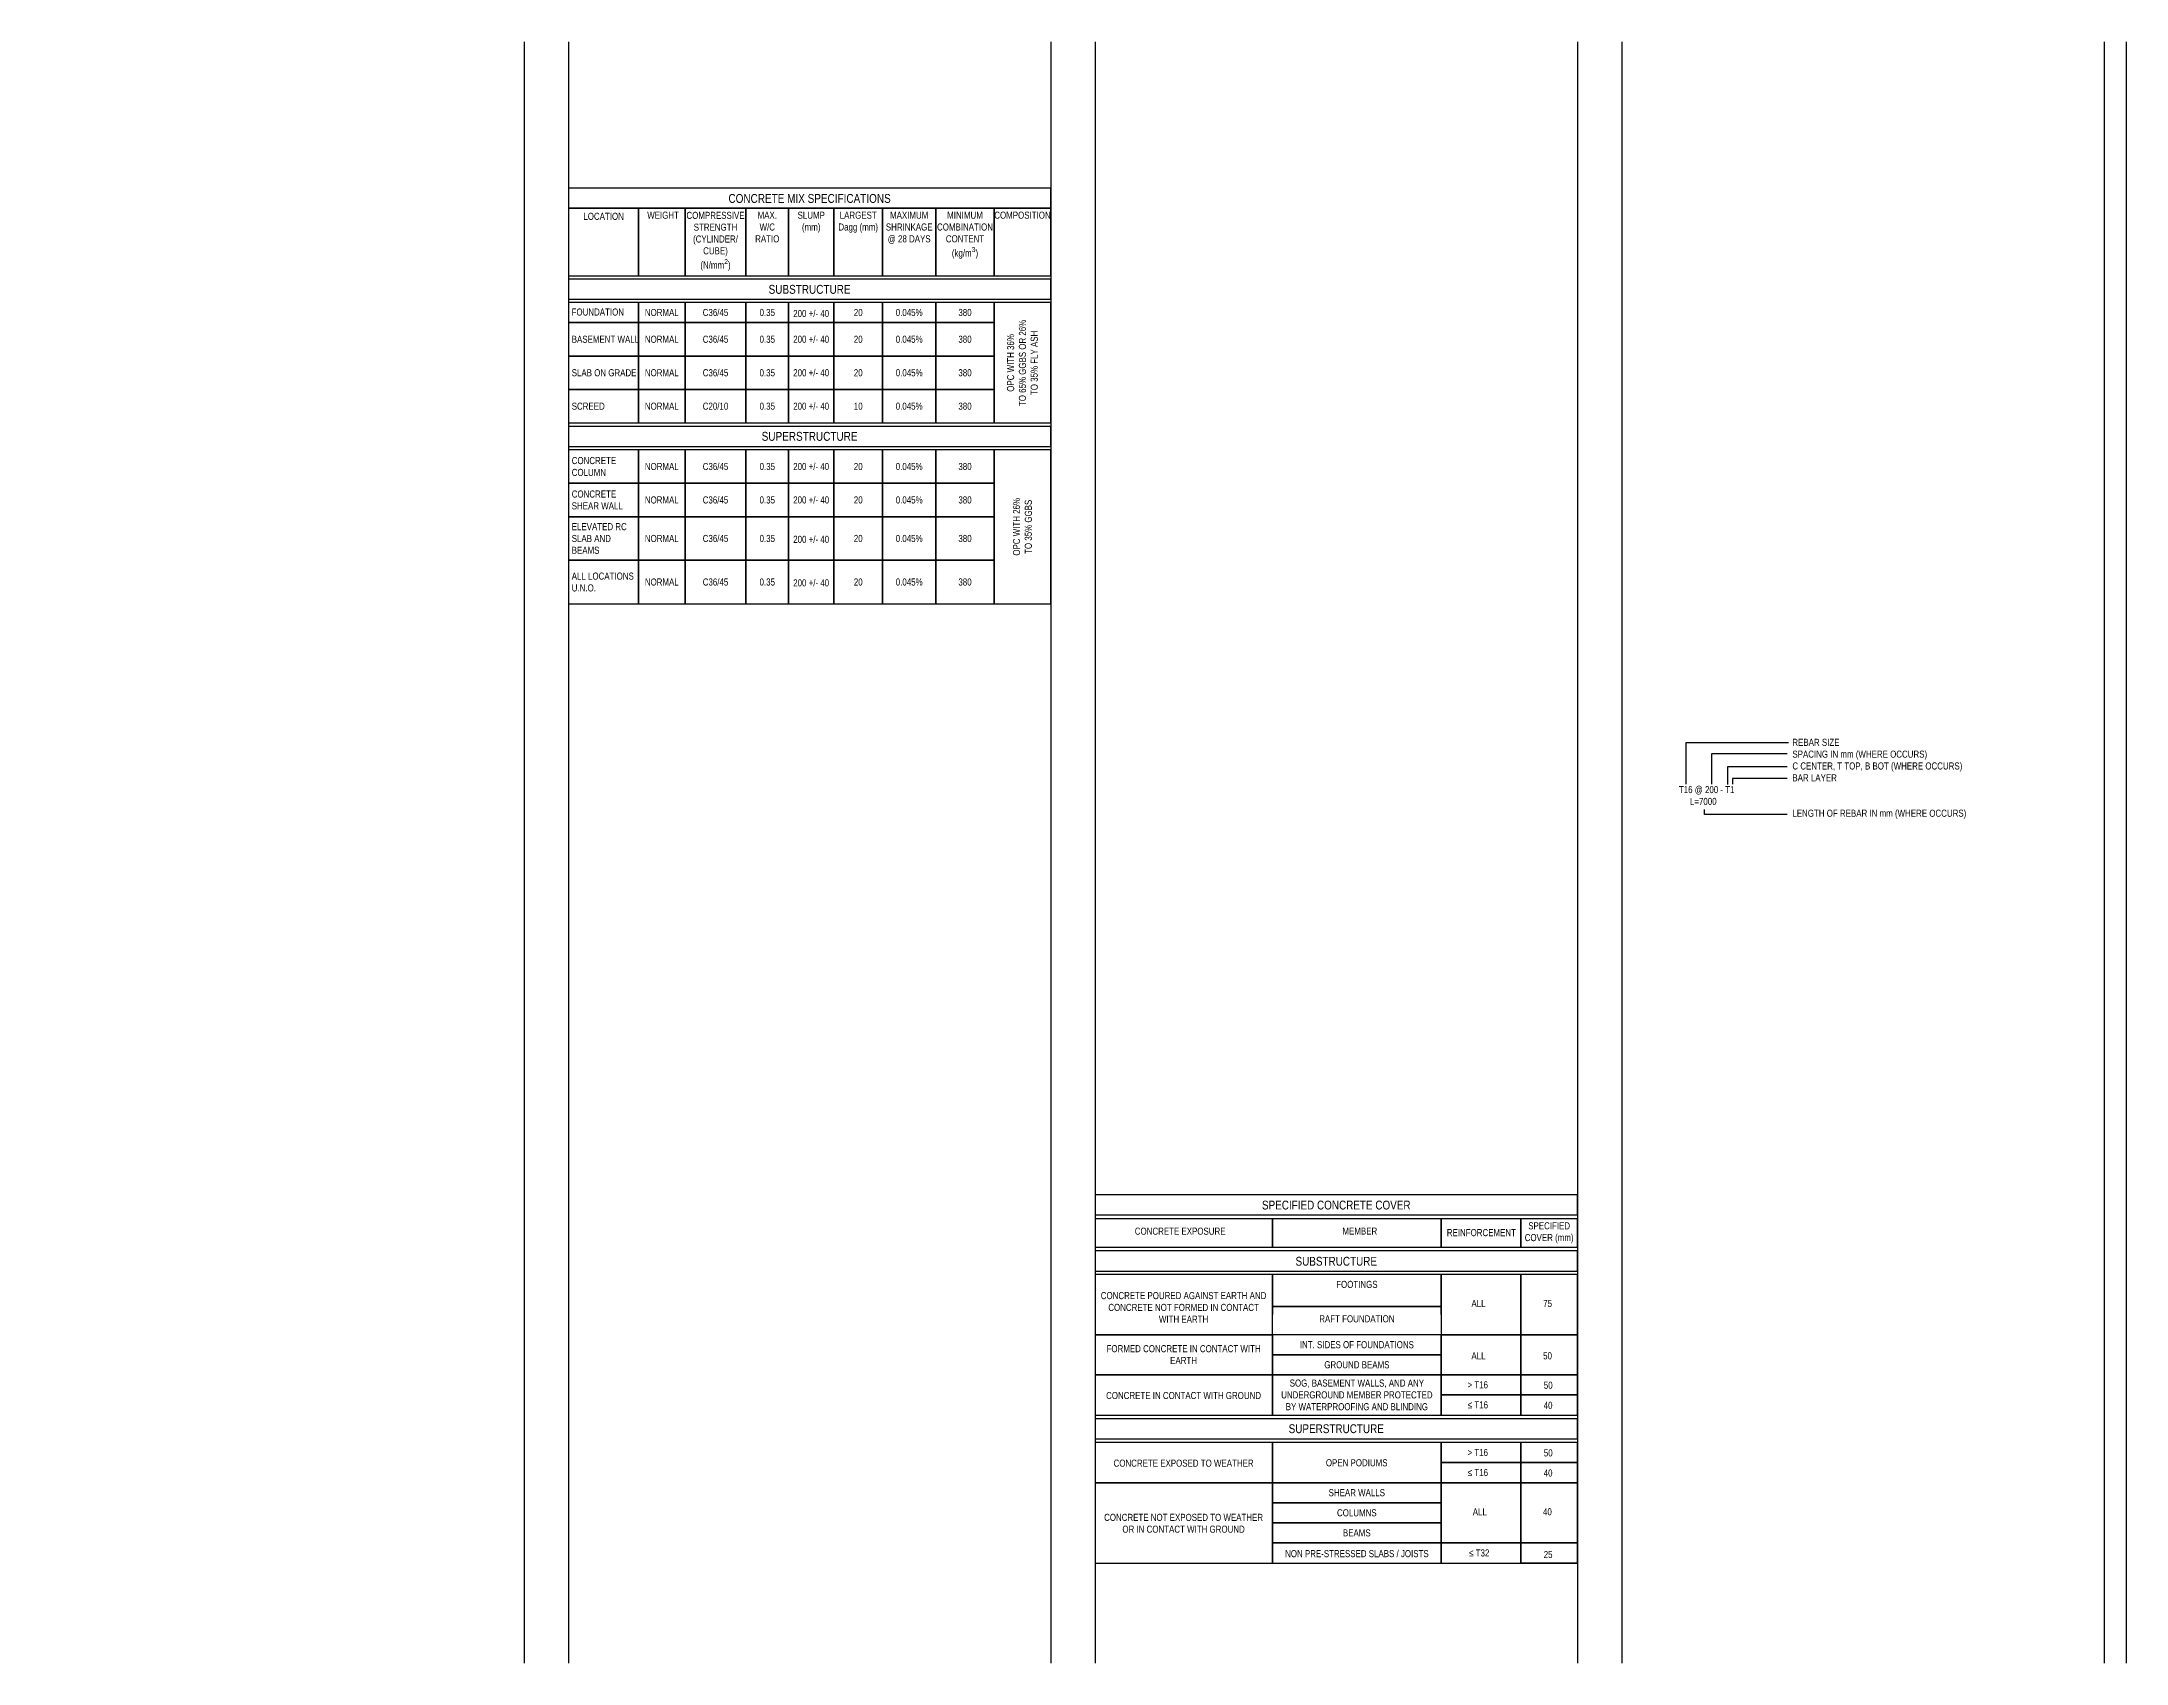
# Model space of a CAD drawing. Header units: millimetres. Extents: x 2250 to 2956, y 56601 to 57150.
import ezdxf

# ---------------------------------------------------------------- set-up
doc = ezdxf.new("R2010")
doc.units = ezdxf.units.MM
doc.layers.add('NPLT-JLA', color=193, linetype='Continuous', plot=False)
for name, color, linetype in [('S-G-MEDM', 3, 'Continuous'), ('S-G-THIN', 1, 'Continuous'), ('S-LOCI-TEXT-GA-250', 2, 'Continuous')]:
    doc.layers.add(name, color=color, linetype=linetype)
doc.styles.add('ARIAL', font='arial.ttf', dxfattribs={"width": 0.8})

# ---------------------------------------------------------------- blocks, each defined once
blk = doc.blocks.new('Concrete Mix Specs')
at = {"layer": 'S-G-MEDM', "color": 3}
for points in [[(-76571, 210158), (-63050, 210158), (-63050, 210722), (-76571, 210722)], [(-76571, 208268), (-74603, 208268), (-74603, 210158), (-76571, 210158)], [(-74603, 208268), (-73301, 208268), (-73301, 210158), (-74603, 210158)], [(-73301, 208268), (-71593, 208268), (-71593, 210158), (-73301, 210158)], [(-71593, 208268), (-70400, 208268), (-70400, 210158), (-71593, 210158)], [(-70400, 208268), (-69131, 208268), (-69131, 210158), (-70400, 210158)], [(-69131, 208268), (-67763, 208268), (-67763, 210158), (-69131, 210158)], [(-67763, 208268), (-66273, 208268), (-66273, 210158), (-67763, 210158)], [(-66273, 208268), (-64636, 208268), (-64636, 210158), (-66273, 210158)], [(-64636, 208268), (-63050, 208268), (-63050, 210158), (-64636, 210158)], [(-76571, 207611), (-63050, 207611), (-63050, 208174), (-76571, 208174)]]:
    blk.add_lwpolyline(points, close=True, dxfattribs=at)
at = {"layer": 'S-G-MEDM'}
blk.add_lwpolyline([(-76571, 203480), (-63050, 203480), (-63050, 204043), (-76571, 204043)], close=True, dxfattribs=at)
at = {"layer": 'S-G-THIN'}
for points in [[(-76571, 206954), (-74603, 206954), (-74603, 207517), (-76571, 207517)], [(-74603, 206954), (-73301, 206954), (-73301, 207517), (-74603, 207517)], [(-73301, 206954), (-71593, 206954), (-71593, 207517), (-73301, 207517)], [(-71593, 206954), (-70400, 206954), (-70400, 207517), (-71593, 207517)], [(-70400, 206954), (-69131, 206954), (-69131, 207517), (-70400, 207517)], [(-69131, 206954), (-67763, 206954), (-67763, 207517), (-69131, 207517)], [(-67763, 206954), (-66273, 206954), (-66273, 207517), (-67763, 207517)], [(-66273, 206954), (-64636, 206954), (-64636, 207517), (-66273, 207517)], [(-64636, 204137), (-63050, 204137), (-63050, 207517), (-64636, 207517)], [(-76571, 206015), (-74603, 206015), (-74603, 206954), (-76571, 206954)], [(-74603, 206015), (-73301, 206015), (-73301, 206954), (-74603, 206954)], [(-73301, 206015), (-71593, 206015), (-71593, 206954), (-73301, 206954)], [(-71593, 206015), (-70400, 206015), (-70400, 206954), (-71593, 206954)], [(-70400, 206015), (-69131, 206015), (-69131, 206954), (-70400, 206954)], [(-69131, 206015), (-67763, 206015), (-67763, 206954), (-69131, 206954)], [(-67763, 206015), (-66273, 206015), (-66273, 206954), (-67763, 206954)], [(-66273, 206015), (-64636, 206015), (-64636, 206954), (-66273, 206954)], [(-76571, 205076), (-74603, 205076), (-74603, 206015), (-76571, 206015)], [(-74603, 205076), (-73301, 205076), (-73301, 206015), (-74603, 206015)], [(-73301, 205076), (-71593, 205076), (-71593, 206015), (-73301, 206015)], [(-71593, 205076), (-70400, 205076), (-70400, 206015), (-71593, 206015)], [(-70400, 205076), (-69131, 205076), (-69131, 206015), (-70400, 206015)], [(-69131, 205076), (-67763, 205076), (-67763, 206015), (-69131, 206015)], [(-67763, 205076), (-66273, 205076), (-66273, 206015), (-67763, 206015)], [(-66273, 205076), (-64636, 205076), (-64636, 206015), (-66273, 206015)], [(-76571, 204137), (-74603, 204137), (-74603, 205076), (-76571, 205076)], [(-74603, 204137), (-73301, 204137), (-73301, 205076), (-74603, 205076)], [(-73301, 204137), (-71593, 204137), (-71593, 205076), (-73301, 205076)], [(-71593, 204137), (-70400, 204137), (-70400, 205076), (-71593, 205076)], [(-70400, 204137), (-69131, 204137), (-69131, 205076), (-70400, 205076)], [(-69131, 204137), (-67763, 204137), (-67763, 205076), (-69131, 205076)], [(-67763, 204137), (-66273, 204137), (-66273, 205076), (-67763, 205076)], [(-66273, 204137), (-64636, 204137), (-64636, 205076), (-66273, 205076)], [(-76571, 202447), (-74603, 202447), (-74603, 203386), (-76571, 203386)], [(-74603, 202447), (-73301, 202447), (-73301, 203386), (-74603, 203386)], [(-73301, 202447), (-71593, 202447), (-71593, 203386), (-73301, 203386)], [(-71593, 202447), (-70400, 202447), (-70400, 203386), (-71593, 203386)], [(-70400, 202447), (-69131, 202447), (-69131, 203386), (-70400, 203386)], [(-69131, 202447), (-67763, 202447), (-67763, 203386), (-69131, 203386)], [(-67763, 202447), (-66273, 202447), (-66273, 203386), (-67763, 203386)], [(-66273, 202447), (-64636, 202447), (-64636, 203386), (-66273, 203386)], [(-64636, 199067), (-63050, 199067), (-63050, 203386), (-64636, 203386)], [(-76571, 201508), (-74603, 201508), (-74603, 202447), (-76571, 202447)], [(-74603, 201508), (-73301, 201508), (-73301, 202447), (-74603, 202447)], [(-73301, 201508), (-71593, 201508), (-71593, 202447), (-73301, 202447)], [(-71593, 201508), (-70400, 201508), (-70400, 202447), (-71593, 202447)], [(-70400, 201508), (-69131, 201508), (-69131, 202447), (-70400, 202447)], [(-69131, 201508), (-67763, 201508), (-67763, 202447), (-69131, 202447)], [(-67763, 201508), (-66273, 201508), (-66273, 202447), (-67763, 202447)], [(-66273, 201508), (-64636, 201508), (-64636, 202447), (-66273, 202447)], [(-76571, 200287), (-74603, 200287), (-74603, 201508), (-76571, 201508)], [(-74603, 200287), (-73301, 200287), (-73301, 201508), (-74603, 201508)], [(-73301, 200287), (-71593, 200287), (-71593, 201508), (-73301, 201508)], [(-71593, 200287), (-70400, 200287), (-70400, 201508), (-71593, 201508)], [(-70400, 200287), (-69131, 200287), (-69131, 201508), (-70400, 201508)], [(-69131, 200287), (-67763, 200287), (-67763, 201508), (-69131, 201508)], [(-67763, 200287), (-66273, 200287), (-66273, 201508), (-67763, 201508)], [(-66273, 200287), (-64636, 200287), (-64636, 201508), (-66273, 201508)], [(-76571, 199067), (-74603, 199067), (-74603, 200287), (-76571, 200287)], [(-74603, 199067), (-73301, 199067), (-73301, 200287), (-74603, 200287)], [(-73301, 199067), (-71593, 199067), (-71593, 200287), (-73301, 200287)], [(-71593, 199067), (-70400, 199067), (-70400, 200287), (-71593, 200287)], [(-70400, 199067), (-69131, 199067), (-69131, 200287), (-70400, 200287)], [(-69131, 199067), (-67763, 199067), (-67763, 200287), (-69131, 200287)], [(-67763, 199067), (-66273, 199067), (-66273, 200287), (-67763, 200287)], [(-66273, 199067), (-64636, 199067), (-64636, 200287), (-66273, 200287)]]:
    blk.add_lwpolyline(points, close=True, dxfattribs=at)
at = {"layer": 'S-LOCI-TEXT-GA-250', "style": 'ARIAL'}
for s, insert, char_height, width, attachment_point in [('CONCRETE MIX SPECIFICATIONS', (-69810, 210559), 250, 6385.74, 2), ('LOCATION', (-75583, 210032), 198.8, 1954.42, 2), ('WEIGHT', (-73916, 210063), 198.8, 1954.42, 2), ('\\A1;COMPRESSIVE\\PSTRENGTH\\P(CYLINDER/\\PCUBE)\\P(N/mm{\\H0.7x;\\S2^ ;})', (-72447, 210059), 198.77, 1954.42, 2), ('MAX.\\PW/C\\PRATIO', (-70996, 210064), 198.8, 1954.42, 2), ('SLUMP\\P(mm)', (-69765, 210064), 198.8, 1954.42, 2), ('LARGEST \\PDagg (mm)', (-68447, 210064), 198.8, 1954.42, 2), ('MAXIMUM\\PSHRINKAGE\\P@ 28 DAYS', (-67018, 210064), 198.8, 1954.42, 2), ('\\A1;MINIMUM COMBINATION CONTENT \\P(kg/m{\\H0.7x;\\S3^ ;})', (-65454, 210064), 198.77, 1954.42, 2), ('COMPOSITION', (-63843, 210064), 198.77, 1954.42, 2), ('SUBSTRUCTURE', (-69810, 208010), 250, 6385.74, 2), ('FOUNDATION', (-75746, 207348), 198.8, 1954.42, 2), ('NORMAL', (-73952, 207235), 198.8, 1301.12, 5), ('0.35', (-70996, 207235), 198.8, 1268.86, 5), ('200 +/- 40', (-69765, 207206), 198.8, 1268.86, 5), ('20', (-68447, 207235), 198.8, 1368.06, 5), ('0.045%', (-67018, 207235), 198.8, 1490.05, 5), ('380', (-65454, 207235), 198.8, 1636.51, 5), ('BASEMENT WALL', (-76477, 206484), 198.77, 1874.17, 4), ('NORMAL', (-73952, 206484), 198.8, 1301.12, 5), ('0.35', (-70996, 206484), 198.8, 1268.86, 5), ('200 +/- 40', (-69765, 206484), 198.8, 1268.86, 5), ('20', (-68447, 206484), 198.8, 1368.06, 5), ('0.045%', (-67018, 206484), 198.8, 1490.05, 5), ('380', (-65454, 206484), 198.8, 1636.51, 5), ('SLAB ON GRADE', (-76477, 205545), 198.77, 1874.17, 4), ('NORMAL', (-73952, 205545), 198.8, 1301.12, 5), ('0.35', (-70996, 205545), 198.8, 1268.86, 5), ('200 +/- 40', (-69765, 205545), 198.8, 1268.86, 5), ('\\pxt4;20', (-68447, 205545), 198.8, 1368.06, 5), ('0.045%', (-67018, 205545), 198.8, 1490.05, 5), ('380', (-65454, 205545), 198.8, 1636.51, 5), ('SCREED', (-76477, 204607), 198.8, 1874.17, 4), ('NORMAL', (-73952, 204607), 198.8, 1301.12, 5), ('C20/10', (-72447, 204607), 198.8, 1268.86, 5), ('0.35', (-70996, 204607), 198.8, 1268.86, 5), ('200 +/- 40', (-69765, 204607), 198.8, 1268.86, 5), ('10', (-68447, 204607), 198.8, 1368.06, 5), ('0.045%', (-67018, 204607), 198.8, 1490.05, 5), ('380', (-65454, 204607), 198.8, 1636.51, 5), ('SUPERSTRUCTURE', (-69810, 203888), 250, 6385.74, 2), ('CONCRETE COLUMN', (-76477, 202916), 198.77, 1874.17, 4), ('NORMAL', (-73952, 202916), 198.8, 1301.12, 5), ('0.35', (-70996, 202916), 198.8, 1268.86, 5), ('200 +/- 40', (-69765, 202916), 198.8, 1268.86, 5), ('20', (-68447, 202916), 198.8, 1368.06, 5), ('0.045%', (-67018, 202916), 198.8, 1490.05, 5), ('380', (-65454, 202916), 198.8, 1636.51, 5), ('CONCRETE SHEAR WALL', (-76477, 201978), 198.77, 1874.17, 4), ('NORMAL', (-73952, 201978), 198.8, 1301.12, 5), ('0.35', (-70996, 201978), 198.8, 1268.86, 5), ('200 +/- 40', (-69765, 201978), 198.8, 1268.86, 5), ('20', (-68447, 201978), 198.8, 1368.06, 5), ('0.045%', (-67018, 201978), 198.8, 1490.05, 5), ('380', (-65454, 201978), 198.8, 1636.51, 5), ('ELEVATED RC SLAB AND BEAMS', (-76477, 200898), 198.77, 1874.17, 4), ('NORMAL', (-73952, 200898), 198.8, 1301.12, 5), ('0.35', (-70996, 200898), 198.8, 1268.86, 5), ('20', (-68447, 200898), 198.8, 1368.06, 5), ('0.045%', (-67018, 200898), 198.8, 1490.05, 5), ('380', (-65454, 200898), 198.8, 1636.51, 5), ('200 +/- 40', (-69765, 200873), 198.8, 1268.86, 5), ('ALL LOCATIONS U.N.O.', (-76477, 199677), 198.77, 1874.17, 4), ('NORMAL', (-73952, 199677), 198.8, 1301.12, 5), ('0.35', (-70996, 199677), 198.8, 1268.86, 5), ('200 +/- 40', (-69765, 199653), 198.8, 1268.86, 5), ('20', (-68447, 199677), 198.8, 1368.06, 5), ('0.045%', (-67018, 199677), 198.8, 1490.05, 5), ('380', (-65454, 199677), 198.8, 1636.51, 5)]:
    blk.add_mtext(s, dxfattribs=dict(at, insert=insert, char_height=char_height, width=width, attachment_point=attachment_point))
at = {"layer": 'S-LOCI-TEXT-GA-250', "color": 7, "char_height": 198.8, "width": 1708.46, "attachment_point": 5, "style": 'ARIAL'}
for insert in [(-72447, 207235), (-72447, 206484), (-72447, 205545), (-72447, 202916), (-72447, 201978), (-72447, 200898), (-72447, 199677)]:
    blk.add_mtext('C36/45', dxfattribs=dict(at, insert=insert))
at = {"layer": 'S-LOCI-TEXT-GA-250', "char_height": 198.77, "attachment_point": 5, "rotation": 90, "style": 'ARIAL'}
for s, insert, width in [('OPC WITH 36% \\PTO 65% GGBS OR 26% TO 35% FLY ASH', (-63843, 205822), 2592.45), ('OPC WITH 26% \\PTO 35% GGBS', (-63843, 201226), 4319.06)]:
    blk.add_mtext(s, dxfattribs=dict(at, insert=insert, width=width))
blk = doc.blocks.new('COVER')
at = {"layer": 'S-G-MEDM', "color": 3}
for points in [[(-62197, 250297), (-49048, 250297), (-49048, 250845), (-62197, 250845)], [(-62197, 249422), (-57356, 249422), (-57356, 250189), (-62197, 250189)], [(-57356, 249422), (-52763, 249422), (-52763, 250189), (-57356, 250189)], [(-52763, 249422), (-50590, 249422), (-50590, 250189), (-52763, 250189)], [(-50590, 249422), (-49048, 249422), (-49048, 250189), (-50590, 250189)], [(-62197, 248766), (-49048, 248766), (-49048, 249314), (-62197, 249314)]]:
    blk.add_lwpolyline(points, close=True, dxfattribs=at)
at = {"layer": 'S-G-MEDM'}
blk.add_lwpolyline([(-62197, 244191), (-49048, 244191), (-49048, 244739), (-62197, 244739)], close=True, dxfattribs=at)
at = {"layer": 'S-G-THIN'}
for points in [[(-62197, 247031), (-57356, 247031), (-57356, 248675), (-62197, 248675)], [(-57356, 247796), (-52763, 247796), (-52763, 248675), (-57356, 248675)], [(-52763, 247031), (-50590, 247031), (-50590, 248675), (-52763, 248675)], [(-50590, 247031), (-49048, 247031), (-49048, 248675), (-50590, 248675)], [(-62197, 245936), (-57356, 245936), (-57356, 247031), (-62197, 247031)], [(-57356, 246484), (-52763, 246484), (-52763, 247031), (-57356, 247031)], [(-52763, 245936), (-50590, 245936), (-50590, 247031), (-52763, 247031)], [(-50590, 245936), (-49048, 245936), (-49048, 247031), (-50590, 247031)], [(-57356, 245936), (-52763, 245936), (-52763, 246484), (-57356, 246484)], [(-62197, 244840), (-57356, 244840), (-57356, 245936), (-62197, 245936)], [(-57356, 244840), (-52763, 244840), (-52763, 245936), (-57356, 245936)], [(-52763, 245388), (-50590, 245388), (-50590, 245936), (-52763, 245936)], [(-50590, 245388), (-49048, 245388), (-49048, 245936), (-50590, 245936)], [(-52763, 244840), (-50590, 244840), (-50590, 245388), (-52763, 245388)], [(-50590, 244840), (-49048, 244840), (-49048, 245388), (-50590, 245388)], [(-62197, 242995), (-57356, 242995), (-57356, 244091), (-62197, 244091)], [(-57356, 242995), (-52763, 242995), (-52763, 244091), (-57356, 244091)], [(-52763, 243543), (-50590, 243543), (-50590, 244091), (-52763, 244091)], [(-50590, 243543), (-49048, 243543), (-49048, 244091), (-50590, 244091)], [(-52763, 242995), (-50590, 242995), (-50590, 243543), (-52763, 243543)], [(-50590, 242995), (-49048, 242995), (-49048, 243543), (-50590, 243543)], [(-62197, 240803), (-57356, 240803), (-57356, 242995), (-62197, 242995)], [(-57356, 242447), (-52763, 242447), (-52763, 242995), (-57356, 242995)], [(-52763, 241351), (-50590, 241351), (-50590, 242995), (-52763, 242995)], [(-50590, 241351), (-49048, 241351), (-49048, 242995), (-50590, 242995)], [(-57356, 241899), (-52763, 241899), (-52763, 242447), (-57356, 242447)], [(-57356, 241351), (-52763, 241351), (-52763, 241899), (-57356, 241899)], [(-52763, 240803), (-50590, 240803), (-50590, 241351), (-52763, 241351)], [(-50590, 240803), (-49048, 240803), (-49048, 241351), (-50590, 241351)], [(-50590, 240803), (-49048, 240803), (-49048, 240803), (-50590, 240803)]]:
    blk.add_lwpolyline(points, close=True, dxfattribs=at)
for points in [[(-52763, 247579), (-52763, 247579), (-52763, 247796), (-57356, 247796), (-57356, 247579)], [(-52763, 240803), (-52763, 240803), (-52763, 241351), (-57356, 241351), (-57356, 240803)], [(-57356, 240803), (-57356, 240803), (-52763, 240803), (-52763, 240803)]]:
    blk.add_lwpolyline(points, dxfattribs=at)
at = {"layer": 'S-LOCI-TEXT-GA-250', "style": 'ARIAL'}
for s, insert, char_height, width, attachment_point in [('SPECIFIED CONCRETE COVER', (-55622, 250687), 241.64, 6210.28, 2), ('SPECIFIED COVER (mm)', (-49819, 250098), 193.31, 1900.72, 2), ('CONCRETE EXPOSURE', (-59877, 249950), 193.31, 4131.62, 2), ('\\A1;MEMBER', (-54980, 249954), 193.3, 4131.62, 2), ('\\A1;REINFORCEMENT', (-51666, 249911), 193.31, 1900.72, 2), ('SUBSTRUCTURE', (-55622, 249154), 241.64, 6210.28, 2), ('FOOTINGS', (-55060, 248401), 193.3, 1234, 5), ('\\pxqc;CONCRETE POURED AGAINST EARTH AND CONCRETE NOT FORMED IN CONTACT WITH EARTH', (-59784, 247775), 193.31, 4507.02, 5), ('ALL', (-51745, 247881), 193.3, 1440.55, 5), ('75', (-49862, 247881), 193.3, 1440.55, 5), ('{\\C4;RAFT FOUNDATION}', (-55060, 247463), 193.31, 2471.42, 5), ('\\pxqc;FORMED CONCRETE IN CONTACT WITH EARTH', (-59784, 246488), 193.31, 4507.02, 5), ('INT. SIDES OF FOUNDATIONS', (-55060, 246757), 193.31, 3896.4, 5), ('GROUND BEAMS', (-55060, 246210), 193.31, 3497.1, 5), ('ALL', (-51745, 246455), 193.3, 1440.55, 5), ('50', (-49862, 246455), 193.3, 1466.66, 5), ('{\\C4;SOG, BASEMENT WALLS,} AND ANY UNDERGROUND MEMBER PROTECTED BY WATERPROOFING AND BLINDING', (-55060, 245388), 193.31, 4195.7, 5), ('> T16', (-51765, 245663), 193.3, 3034.02, 5), ('50', (-49844, 245651), 193.3, 1466.66, 5), ('\\pxqc;CONCRETE IN CONTACT WITH GROUND', (-59784, 245371), 193.31, 4507.02, 5), ('\\pxi-3,l4,t4;≤ T16', (-51858, 245115), 193.31, 3034.02, 5), ('40', (-49847, 245103), 193.3, 1466.66, 5), ('SUPERSTRUCTURE', (-55622, 244588), 241.64, 13130.89, 2), ('> T16', (-51765, 243818), 193.3, 3034.02, 5), ('50', (-49844, 243806), 193.3, 1466.66, 5), ('\\pxqc;CONCRETE EXPOSED TO WEATHER', (-59784, 243526), 193.31, 4507.02, 5), ('OPEN PODIUMS', (-55065, 243537), 193.31, 4569.06, 5), ('\\pxi-3,l4,t4;≤ T16', (-51858, 243270), 193.31, 3034.02, 5), ('40', (-49847, 243258), 193.3, 1466.66, 5), ('SHEAR WALLS', (-55062, 242721), 193.31, 4565.66, 5), ('\\pxqc;CONCRETE NOT EXPOSED TO WEATHER OR IN CONTACT WITH GROUND', (-59784, 241887), 193.31, 4557.3, 5), ('COLUMNS', (-55062, 242173), 193.3, 4565.66, 5), ('ALL', (-51709, 242201), 193.3, 1440.55, 5), ('40', (-49865, 242201), 193.3, 1440.55, 5), ('BEAMS', (-55062, 241625), 193.3, 4565.66, 5), ('NON PRE-STRESSED SLABS / JOISTS', (-55060, 241059), 193.31, 4075.7, 5), ('\\pxi-3,l4,t4;≤ T32', (-51821, 241078), 193.31, 3034.02, 5), ('25', (-49847, 241035), 193.3, 1466.66, 5)]:
    blk.add_mtext(s, dxfattribs=dict(at, insert=insert, char_height=char_height, width=width, attachment_point=attachment_point))
blk = doc.blocks.new('236')
at = {"layer": 'S-G-THIN'}
for points in [[(579.03, 330.34), (579.03, 344.53), (613.71, 344.53)], [(613.23, 340.62), (587.58, 340.62), (587.58, 330.34)], [(613.23, 336.24), (593.01, 336.24), (593.01, 330.31)], [(613.23, 332.33), (594.73, 332.33), (594.73, 330.34)], [(613.23, 320.09), (585.22, 320.09), (585.22, 321.84)]]:
    blk.add_lwpolyline(points, dxfattribs=at)
at = {"layer": 'S-LOCI-TEXT-GA-250', "insert": (557.39, 353.76), "char_height": 2.4, "width": 123.8939, "attachment_point": 1, "style": 'ARIAL'}
blk.add_mtext('\\A1;{\\C255;\\c16777215;\\P}\\P^I^I^I^I^I^IREBAR SIZE \\P^I^I^I^I^I^ISPACING IN mm (WHERE OCCURS) \\P^I^I^I^I^I^IC CENTER, T TOP, B BOT (WHERE OCCURS)\\P^I^I^I^I^I^IBAR LAYER \\P^I^IT16 @ 200 - T1\\P^I^I     L=7000\\P\\pxi-3,l3,qj,t3;^I^I^I^I^I^I^ILENGTH OF REBAR IN mm (WHERE OCCURS)', dxfattribs=at)

msp = doc.modelspace()

# ---------------------------------------------------------------- linework, layer by layer
at = {"layer": 'NPLT-JLA'}
for p, q in [((2413.25, 57150), (2413.25, 56601)), ((2428.25, 57150), (2428.25, 56601)), ((2591.5, 57150), (2591.5, 56601)), ((2606.5, 57150), (2606.5, 56601)), ((2769.75, 57150), (2769.75, 56601)), ((2784.75, 57150), (2784.75, 56601)), ((2948, 57150), (2948, 56601)), ((2955.5, 57150), (2955.5, 56601))]:
    msp.add_line(p, q, dxfattribs=at)

# ---------------------------------------------------------------- block references
for name, p, xscale, yscale, zscale in [('Concrete Mix Specs', (3352.78, 54556.15), 0.01207422812628573, 0.01207422812628573, 0.01207422812628573), ('COVER', (3378.69, 53645.29), 0.01241536163352837, 0.01241536163352837, 0.01241536163352837)]:
    msp.add_blockref(name, p, dxfattribs=dict(xscale=xscale, yscale=yscale, zscale=zscale))
at = {"layer": 'S-G-THIN'}
msp.add_blockref('236', (2227.5, 56568.27), dxfattribs=at)

doc.saveas('drawing.dxf')
